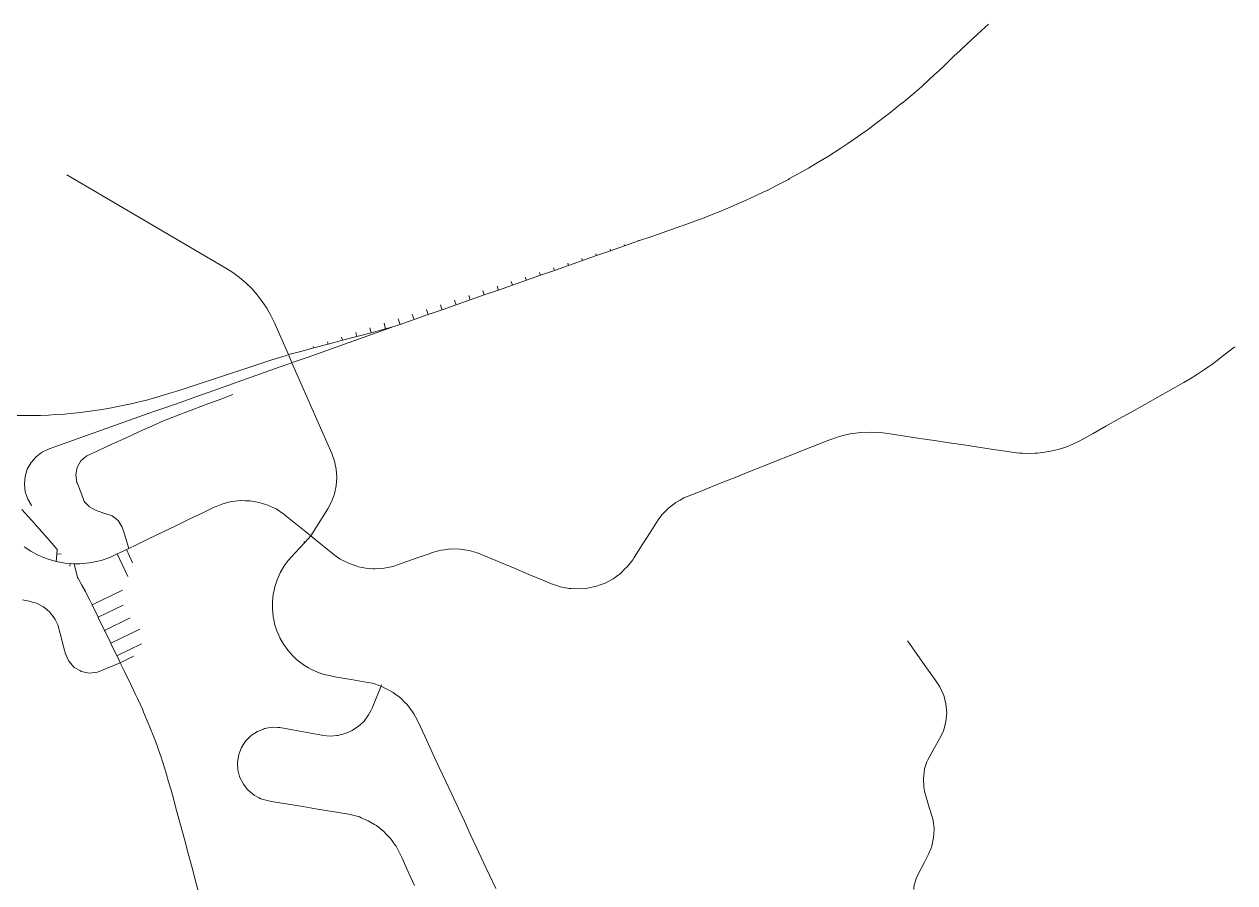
# Model space of a CAD drawing. Header units: inches. Extents: x 227942 to 231487, y 631728 to 634629.
# Drawn here: x 229554 to 231183, y 633474 to 634629 of the extents above; entities that cross this region are included whole.
import ezdxf

# ---------------------------------------------------------------- set-up
doc = ezdxf.new("R2010")
doc.units = ezdxf.units.IN
doc.header["$MEASUREMENT"] = 0

msp = doc.modelspace()

# ---------------------------------------------------------------- linework, layer by layer
at = {"color": 23, "lineweight": 0}
for points in [[(230851.5, 634629.1), (230836.8, 634615.6)], [(230836.8, 634615.6), (230851.5, 634629.1)], [(230836.8, 634615.6), (230822.1, 634602)], [(230822.1, 634602), (230836.8, 634615.6)], [(230822.1, 634602), (230807.4, 634588.5)], [(230807.4, 634588.5), (230822.1, 634602)], [(230807.4, 634588.5), (230806.6, 634587.8), (230793.1, 634574.5)], [(230793.1, 634574.5), (230806.6, 634587.8), (230807.4, 634588.5)], [(230807.4, 634588.5), (230807.4, 634588.5)], [(230807.4, 634588.5), (230807.4, 634588.5)], [(230778.6, 634560.8), (230763.8, 634547.3)], [(230763.8, 634547.3), (230778.6, 634560.8)], [(230793.1, 634574.5), (230784.3, 634566), (230778.6, 634560.8)], [(230778.6, 634560.8), (230784.3, 634566), (230793.1, 634574.5)], [(230778.6, 634560.8), (230778.6, 634560.8)], [(230778.6, 634560.8), (230778.6, 634560.8)], [(230793.1, 634574.5), (230793.1, 634574.5)], [(230793.1, 634574.5), (230793.1, 634574.5)], [(230763.8, 634547.3), (230761.2, 634545), (230748.6, 634534.2)], [(230748.6, 634534.2), (230761.2, 634545), (230763.8, 634547.3)], [(230748.6, 634534.2), (230737.5, 634524.7), (230733.3, 634521.4)], [(230733.3, 634521.4), (230737.5, 634524.7), (230748.6, 634534.2)], [(230733.3, 634521.4), (230717.7, 634508.9)], [(230717.7, 634508.9), (230733.3, 634521.4)], [(230701.8, 634496.8), (230688.1, 634486.6), (230685.7, 634484.9)], [(230685.7, 634484.9), (230688.1, 634486.6), (230701.8, 634496.8)], [(230717.7, 634508.9), (230713.1, 634505.2), (230701.8, 634496.8)], [(230701.8, 634496.8), (230713.1, 634505.2), (230717.7, 634508.9)], [(230685.7, 634484.9), (230669.3, 634473.5)], [(230669.3, 634473.5), (230685.7, 634484.9)], [(230652.7, 634462.4), (230636.3, 634451.7)], [(230636.3, 634451.7), (230652.7, 634462.4)], [(230669.3, 634473.5), (230662.4, 634468.7), (230652.7, 634462.4)], [(230652.7, 634462.4), (230662.4, 634468.7), (230669.3, 634473.5)], [(230636.3, 634451.7), (230618.7, 634441.2)], [(230618.7, 634441.2), (230636.3, 634451.7)], [(230601.5, 634431.1), (230584, 634421.4)], [(230584, 634421.4), (230601.5, 634431.1)], [(230618.7, 634441.2), (230609.5, 634435.6), (230601.5, 634431.1)], [(230601.5, 634431.1), (230609.5, 634435.6), (230618.7, 634441.2)], [(230618.7, 634441.2), (230618.7, 634441.2)], [(230618.7, 634441.2), (230618.7, 634441.2)], [(229909.8, 634184.7), (229891.1, 634227.3), (229886.2, 634237.3), (229880.7, 634247), (229874.6, 634256.2), (229867.8, 634265.1), (229860.4, 634273.4), (229852.5, 634281.1), (229844, 634288.4), (229835, 634295), (229825.7, 634300.9), (229611.7, 634426.7)], [(229611.7, 634426.7), (229825.7, 634300.9), (229835, 634295), (229844, 634288.4), (229852.5, 634281.1), (229860.4, 634273.4), (229867.8, 634265.1), (229874.6, 634256.2), (229880.7, 634247), (229886.2, 634237.3), (229891.1, 634227.3), (229909.8, 634184.7)], [(230584, 634421.4), (230582.3, 634420.4), (230566.3, 634412.1)], [(230566.3, 634412.1), (230582.3, 634420.4), (230584, 634421.4)], [(230584, 634421.4), (230584, 634421.4)], [(230584, 634421.4), (230584, 634421.4)], [(230548.4, 634403.2), (230530.3, 634394.6)], [(230530.3, 634394.6), (230548.4, 634403.2)], [(230566.3, 634412.1), (230554.6, 634406.1), (230548.4, 634403.2)], [(230548.4, 634403.2), (230554.6, 634406.1), (230566.3, 634412.1)], [(230512.1, 634386.4), (230497.8, 634380.2), (230493.7, 634378.6)], [(230493.7, 634378.6), (230497.8, 634380.2), (230512.1, 634386.4)], [(230530.3, 634394.6), (230526.4, 634392.7), (230512.1, 634386.4)], [(230512.1, 634386.4), (230526.4, 634392.7), (230530.3, 634394.6)], [(230512.1, 634386.4), (230512.1, 634386.4)], [(230512.1, 634386.4), (230512.1, 634386.4)], [(230456.4, 634364.2), (230439.4, 634358.1), (230437.5, 634357.4)], [(230437.5, 634357.4), (230439.4, 634358.1), (230456.4, 634364.2)], [(230475.1, 634371.2), (230468.8, 634368.7), (230456.4, 634364.2)], [(230456.4, 634364.2), (230468.8, 634368.7), (230475.1, 634371.2)], [(230493.7, 634378.6), (230475.1, 634371.2)], [(230475.1, 634371.2), (230493.7, 634378.6)], [(230418.7, 634350.8), (230399.8, 634344.2)], [(230399.8, 634344.2), (230418.7, 634350.8)], [(230437.5, 634357.4), (230418.7, 634350.8)], [(230418.7, 634350.8), (230437.5, 634357.4)], [(230418.7, 634350.8), (230418.7, 634350.8)], [(230418.7, 634350.8), (230418.7, 634350.8)], [(230362, 634331), (230361.5, 634332.6)], [(230361.5, 634332.6), (230362, 634331)], [(230380.9, 634337.6), (230362, 634331)], [(230362, 634331), (230380.9, 634337.6)], [(230380.9, 634337.6), (230380.5, 634338.8)], [(230380.5, 634338.8), (230380.9, 634337.6)], [(230399.8, 634344.2), (230380.9, 634337.6)], [(230380.9, 634337.6), (230399.8, 634344.2)], [(230399.8, 634344.2), (230399.8, 634344.2)], [(230399.8, 634344.2), (230399.8, 634344.2)], [(230324.3, 634317.8), (230305.4, 634311.2)], [(230305.4, 634311.2), (230324.3, 634317.8)], [(230324.3, 634317.8), (230323.5, 634320.1)], [(230323.5, 634320.1), (230324.3, 634317.8)], [(230343.2, 634324.4), (230324.3, 634317.8)], [(230324.3, 634317.8), (230343.2, 634324.4)], [(230343.2, 634324.4), (230342.5, 634326.4)], [(230342.5, 634326.4), (230343.2, 634324.4)], [(230362, 634331), (230343.2, 634324.4)], [(230343.2, 634324.4), (230362, 634331)], [(230267.7, 634298), (230266.5, 634301.5)], [(230266.5, 634301.5), (230267.7, 634298)], [(230286.5, 634304.6), (230267.7, 634298)], [(230267.7, 634298), (230286.5, 634304.6)], [(230286.5, 634304.6), (230285.5, 634307.7)], [(230285.5, 634307.7), (230286.5, 634304.6)], [(230305.4, 634311.2), (230286.5, 634304.6)], [(230286.5, 634304.6), (230305.4, 634311.2)], [(230305.4, 634311.2), (230304.5, 634313.9)], [(230304.5, 634313.9), (230305.4, 634311.2)], [(230211.1, 634278.2), (230209.4, 634282.8)], [(230209.4, 634282.8), (230211.1, 634278.2)], [(230229.9, 634284.8), (230211.1, 634278.2)], [(230211.1, 634278.2), (230229.9, 634284.8)], [(230229.9, 634284.8), (230228.4, 634289)], [(230228.4, 634289), (230229.9, 634284.8)], [(230248.8, 634291.4), (230229.9, 634284.8)], [(230229.9, 634284.8), (230248.8, 634291.4)], [(230248.8, 634291.4), (230247.4, 634295.2)], [(230247.4, 634295.2), (230248.8, 634291.4)], [(230267.7, 634298), (230248.8, 634291.4)], [(230248.8, 634291.4), (230267.7, 634298)], [(230173.3, 634264.9), (230171.4, 634270.3)], [(230171.4, 634270.3), (230173.3, 634264.9)], [(230192.2, 634271.5), (230173.3, 634264.9)], [(230173.3, 634264.9), (230192.2, 634271.5)], [(230192.2, 634271.5), (230190.4, 634276.6)], [(230190.4, 634276.6), (230192.2, 634271.5)], [(230211.1, 634278.2), (230192.2, 634271.5)], [(230192.2, 634271.5), (230211.1, 634278.2)], [(230116.7, 634245.1), (230114.4, 634251.7)], [(230114.4, 634251.7), (230116.7, 634245.1)], [(230135.6, 634251.7), (230116.7, 634245.1)], [(230116.7, 634245.1), (230135.6, 634251.7)], [(230135.6, 634251.7), (230133.4, 634257.9)], [(230133.4, 634257.9), (230135.6, 634251.7)], [(230154.4, 634258.3), (230135.6, 634251.7)], [(230135.6, 634251.7), (230154.4, 634258.3)], [(230154.4, 634258.3), (230152.4, 634264.1)], [(230152.4, 634264.1), (230154.4, 634258.3)], [(230173.3, 634264.9), (230154.4, 634258.3)], [(230154.4, 634258.3), (230173.3, 634264.9)], [(230078.9, 634231.9), (230076.4, 634239.2)], [(230076.4, 634239.2), (230078.9, 634231.9)], [(230097.8, 634238.5), (230078.9, 634231.9)], [(230078.9, 634231.9), (230097.8, 634238.5)], [(230097.8, 634238.5), (230095.4, 634245.4)], [(230095.4, 634245.4), (230097.8, 634238.5)], [(230116.7, 634245.1), (230097.8, 634238.5)], [(230097.8, 634238.5), (230116.7, 634245.1)], [(230021.1, 634214.1), (230019.4, 634220.5)], [(230019.4, 634220.5), (230021.1, 634214.1)], [(230040.4, 634219.3), (230021.1, 634214.1)], [(230021.1, 634214.1), (230040.4, 634219.3)], [(230029.2, 634214.4), (230048, 634221.1)], [(230048, 634221.1), (230029.2, 634214.4)], [(230040.4, 634219.3), (230038.4, 634226.8)], [(230038.4, 634226.8), (230040.4, 634219.3)], [(230050.4, 634221.9), (230040.4, 634219.3)], [(230040.4, 634219.3), (230050.4, 634221.9)], [(230048, 634221.1), (230050.4, 634221.9)], [(230050.4, 634221.9), (230048, 634221.1)], [(230060.1, 634225.3), (230050.4, 634221.9)], [(230050.4, 634221.9), (230060.1, 634225.3)], [(230060.1, 634225.3), (230057.4, 634233)], [(230057.4, 634233), (230060.1, 634225.3)], [(230078.9, 634231.9), (230060.1, 634225.3)], [(230060.1, 634225.3), (230078.9, 634231.9)], [(229963.2, 634198.8), (229962.3, 634201.9)], [(229962.3, 634201.9), (229963.2, 634198.8)], [(229982.5, 634203.9), (229963.2, 634198.8)], [(229963.2, 634198.8), (229982.5, 634203.9)], [(229982.5, 634203.9), (229981.4, 634208.1)], [(229981.4, 634208.1), (229982.5, 634203.9)], [(230001.8, 634209), (229982.5, 634203.9)], [(229982.5, 634203.9), (230001.8, 634209)], [(229991.5, 634201), (230010.3, 634207.7)], [(230010.3, 634207.7), (229991.5, 634201)], [(230001.8, 634209), (230000.4, 634214.3)], [(230000.4, 634214.3), (230001.8, 634209)], [(230021.1, 634214.1), (230001.8, 634209)], [(230001.8, 634209), (230021.1, 634214.1)], [(230010.3, 634207.7), (230029.2, 634214.4)], [(230029.2, 634214.4), (230010.3, 634207.7)], [(229924.6, 634188.6), (229909.8, 634184.7)], [(229909.8, 634184.7), (229924.6, 634188.6)], [(229943.9, 634193.7), (229924.6, 634188.6)], [(229924.6, 634188.6), (229943.9, 634193.7)], [(229934.9, 634181), (229953.8, 634187.7)], [(229953.8, 634187.7), (229934.9, 634181)], [(229943.9, 634193.7), (229943.3, 634195.6)], [(229943.3, 634195.6), (229943.9, 634193.7)], [(229963.2, 634198.8), (229943.9, 634193.7)], [(229943.9, 634193.7), (229963.2, 634198.8)], [(229953.8, 634187.7), (229972.6, 634194.4)], [(229972.6, 634194.4), (229953.8, 634187.7)], [(229953.8, 634187.7), (229953.8, 634187.7)], [(229953.8, 634187.7), (229953.8, 634187.7)], [(229972.6, 634194.4), (229991.5, 634201)], [(229991.5, 634201), (229972.6, 634194.4)], [(231163.9, 634180.6), (231179.7, 634192.8)], [(231179.7, 634192.8), (231163.9, 634180.6)], [(231179.7, 634192.8), (231182.8, 634195.1)], [(231182.8, 634195.1), (231179.7, 634192.8)], [(229867.3, 634170.7), (229848.3, 634164.5)], [(229848.3, 634164.5), (229867.3, 634170.7)], [(229886.3, 634177), (229867.3, 634170.7)], [(229867.3, 634170.7), (229886.3, 634177)], [(229867.3, 634170.7), (229867.3, 634170.7)], [(229867.3, 634170.7), (229867.3, 634170.7)], [(229905.3, 634183.2), (229886.3, 634177)], [(229886.3, 634177), (229905.3, 634183.2)], [(229897.2, 634167.6), (229914.6, 634173.8)], [(229914.6, 634173.8), (229897.2, 634167.6)], [(229909.8, 634184.7), (229905.3, 634183.2)], [(229905.3, 634183.2), (229909.8, 634184.7)], [(229905.3, 634183.2), (229905.3, 634183.2)], [(229905.3, 634183.2), (229905.3, 634183.2)], [(229914.6, 634173.8), (229909.8, 634184.7)], [(229909.8, 634184.7), (229914.6, 634173.8)], [(229914.6, 634173.8), (229916.1, 634174.3)], [(229916.1, 634174.3), (229914.6, 634173.8)], [(229939.8, 633940.8), (229962.6, 633977), (229967.9, 633986.8), (229971.7, 633997.3), (229974.1, 634008.1), (229974.9, 634019.3), (229974.2, 634030.4), (229971.9, 634041.3), (229968.2, 634051.8), (229914.6, 634173.8)], [(229914.6, 634173.8), (229968.2, 634051.8), (229971.9, 634041.3), (229974.2, 634030.4), (229974.9, 634019.3), (229974.1, 634008.1), (229971.7, 633997.3), (229967.9, 633986.8), (229962.6, 633977), (229939.8, 633940.8)], [(229916.1, 634174.3), (229934.9, 634181)], [(229934.9, 634181), (229916.1, 634174.3)], [(231131.3, 634157.5), (231132.4, 634158.2), (231142.1, 634164.6), (231147.9, 634168.6)], [(231147.9, 634168.6), (231142.1, 634164.6), (231132.4, 634158.2), (231131.3, 634157.5)], [(231147.9, 634168.6), (231151.7, 634171.3), (231161, 634178.3), (231163.9, 634180.6)], [(231163.9, 634180.6), (231161, 634178.3), (231151.7, 634171.3), (231147.9, 634168.6)], [(231147.9, 634168.6), (231147.9, 634168.6)], [(231147.9, 634168.6), (231147.9, 634168.6)], [(229829.3, 634158.3), (229810.3, 634152.1)], [(229810.3, 634152.1), (229829.3, 634158.3)], [(229848.3, 634164.5), (229829.3, 634158.3)], [(229829.3, 634158.3), (229848.3, 634164.5)], [(229840.7, 634147.6), (229859.5, 634154.3)], [(229859.5, 634154.3), (229840.7, 634147.6)], [(229859.5, 634154.3), (229878.4, 634161)], [(229878.4, 634161), (229859.5, 634154.3)], [(229859.5, 634154.3), (229859.5, 634154.3)], [(229859.5, 634154.3), (229859.5, 634154.3)], [(229878.4, 634161), (229897.2, 634167.6)], [(229897.2, 634167.6), (229878.4, 634161)], [(229897.2, 634167.6), (229897.2, 634167.6)], [(229897.2, 634167.6), (229897.2, 634167.6)], [(231114.1, 634147.1), (231122.6, 634152), (231131.3, 634157.5)], [(231131.3, 634157.5), (231122.6, 634152), (231114.1, 634147.1)], [(229772.3, 634139.6), (229759.9, 634135.6), (229753.2, 634133.5)], [(229753.2, 634133.5), (229759.9, 634135.6), (229772.3, 634139.6)], [(229791.3, 634145.8), (229772.3, 634139.6)], [(229772.3, 634139.6), (229791.3, 634145.8)], [(229810.3, 634152.1), (229791.3, 634145.8)], [(229791.3, 634145.8), (229810.3, 634152.1)], [(229791.3, 634145.8), (229791.3, 634145.8)], [(229791.3, 634145.8), (229791.3, 634145.8)], [(229803, 634134.2), (229821.8, 634140.9)], [(229821.8, 634140.9), (229803, 634134.2)], [(229821.8, 634140.9), (229840.7, 634147.6)], [(229840.7, 634147.6), (229821.8, 634140.9)], [(229821.8, 634140.9), (229821.8, 634140.9)], [(229821.8, 634140.9), (229821.8, 634140.9)], [(229840.7, 634147.6), (229840.7, 634147.6)], [(229840.7, 634147.6), (229840.7, 634147.6)], [(231079.3, 634127.5), (231096.7, 634137.3)], [(231096.7, 634137.3), (231079.3, 634127.5)], [(231096.7, 634137.3), (231112.5, 634146.2), (231114.1, 634147.1)], [(231114.1, 634147.1), (231112.5, 634146.2), (231096.7, 634137.3)], [(229714.8, 634122.4), (229696.1, 634117.9)], [(229696.1, 634117.9), (229714.8, 634122.4)], [(229734.1, 634127.7), (229717.6, 634123.1), (229714.8, 634122.4)], [(229714.8, 634122.4), (229717.6, 634123.1), (229734.1, 634127.7)], [(229753.2, 634133.5), (229738.8, 634129), (229734.1, 634127.7)], [(229734.1, 634127.7), (229738.8, 634129), (229753.2, 634133.5)], [(229746.4, 634114.2), (229765.3, 634120.9)], [(229765.3, 634120.9), (229746.4, 634114.2)], [(229765.3, 634120.9), (229784.1, 634127.6)], [(229784.1, 634127.6), (229765.3, 634120.9)], [(229765.3, 634120.9), (229765.3, 634120.9)], [(229765.3, 634120.9), (229765.3, 634120.9)], [(229784.1, 634127.6), (229803, 634134.2)], [(229803, 634134.2), (229784.1, 634127.6)], [(229784.1, 634127.6), (229784.1, 634127.6)], [(229784.1, 634127.6), (229784.1, 634127.6)], [(229801.3, 634118.4), (229820, 634125.4)], [(229820, 634125.4), (229801.3, 634118.4)], [(229803, 634134.2), (229803, 634134.2)], [(229803, 634134.2), (229803, 634134.2)], [(229820, 634125.4), (229835, 634131.1)], [(229835, 634131.1), (229820, 634125.4)], [(229820, 634125.4), (229820, 634125.4)], [(229820, 634125.4), (229820, 634125.4)], [(229820, 634125.4), (229820, 634125.4)], [(229820, 634125.4), (229820, 634125.4)], [(231061.8, 634117.7), (231079.3, 634127.5)], [(231079.3, 634127.5), (231061.8, 634117.7)], [(229596.4, 634103.9), (229586.9, 634103.3), (229576.5, 634102.9)], [(229576.5, 634102.9), (229586.9, 634103.3), (229596.4, 634103.9)], [(229616.4, 634105.4), (229608.9, 634104.7), (229596.4, 634103.9)], [(229596.4, 634103.9), (229608.9, 634104.7), (229616.4, 634105.4)], [(229636.3, 634107.6), (229630.9, 634106.9), (229616.4, 634105.4)], [(229616.4, 634105.4), (229630.9, 634106.9), (229636.3, 634107.6)], [(229656.1, 634110.4), (229652.7, 634109.8), (229636.3, 634107.6)], [(229636.3, 634107.6), (229652.7, 634109.8), (229656.1, 634110.4)], [(229675.8, 634113.8), (229674.5, 634113.5), (229656.1, 634110.4)], [(229656.1, 634110.4), (229674.5, 634113.5), (229675.8, 634113.8)], [(229696.1, 634117.9), (229675.8, 634113.8)], [(229675.8, 634113.8), (229696.1, 634117.9)], [(229708.7, 634100.8), (229727.6, 634107.5)], [(229727.6, 634107.5), (229708.7, 634100.8)], [(229727.6, 634107.5), (229746.4, 634114.2)], [(229746.4, 634114.2), (229727.6, 634107.5)], [(229727.6, 634107.5), (229727.6, 634107.5)], [(229727.6, 634107.5), (229727.6, 634107.5)], [(229745.3, 634096.9), (229763.9, 634104.2)], [(229763.9, 634104.2), (229745.3, 634096.9)], [(229746.4, 634114.2), (229746.4, 634114.2)], [(229746.4, 634114.2), (229746.4, 634114.2)], [(229763.9, 634104.2), (229768.3, 634106), (229782.6, 634111.4)], [(229782.6, 634111.4), (229768.3, 634106), (229763.9, 634104.2)], [(229782.6, 634111.4), (229801.3, 634118.4)], [(229801.3, 634118.4), (229782.6, 634111.4)], [(231027, 634098.2), (231044.4, 634107.9)], [(231044.4, 634107.9), (231027, 634098.2)], [(231044.4, 634107.9), (231061.8, 634117.7)], [(231061.8, 634117.7), (231044.4, 634107.9)], [(231061.8, 634117.7), (231061.8, 634117.7)], [(231061.8, 634117.7), (231061.8, 634117.7)], [(229556.5, 634102.6), (229542.8, 634102.6), (229536.5, 634102.8)], [(229536.5, 634102.8), (229542.8, 634102.6), (229556.5, 634102.6)], [(229576.5, 634102.9), (229564.9, 634102.6), (229556.5, 634102.6)], [(229556.5, 634102.6), (229564.9, 634102.6), (229576.5, 634102.9)], [(229652.1, 634080.8), (229671, 634087.5)], [(229671, 634087.5), (229652.1, 634080.8)], [(229671, 634087.5), (229689.8, 634094.2)], [(229689.8, 634094.2), (229671, 634087.5)], [(229671, 634087.5), (229671, 634087.5)], [(229671, 634087.5), (229671, 634087.5)], [(229689.8, 634094.2), (229708.7, 634100.8)], [(229708.7, 634100.8), (229689.8, 634094.2)], [(229689.8, 634094.2), (229689.8, 634094.2)], [(229689.8, 634094.2), (229689.8, 634094.2)], [(229708.7, 634100.8), (229708.7, 634100.8)], [(229708.7, 634100.8), (229708.7, 634100.8)], [(229708.7, 634080.8), (229717.7, 634084.9), (229726.9, 634088.9)], [(229726.9, 634088.9), (229717.7, 634084.9), (229708.7, 634080.8)], [(229726.9, 634088.9), (229742.8, 634095.9), (229745.3, 634096.9)], [(229745.3, 634096.9), (229742.8, 634095.9), (229726.9, 634088.9)], [(229726.9, 634088.9), (229726.9, 634088.9)], [(229726.9, 634088.9), (229726.9, 634088.9)], [(230992.1, 634078.6), (231009.5, 634088.4)], [(231009.5, 634088.4), (230992.1, 634078.6)], [(231009.5, 634088.4), (231027, 634098.2)], [(231027, 634098.2), (231009.5, 634088.4)], [(231009.5, 634088.4), (231009.5, 634088.4)], [(231009.5, 634088.4), (231009.5, 634088.4)], [(229614.4, 634067.4), (229633.3, 634074.1)], [(229633.3, 634074.1), (229614.4, 634067.4)], [(229633.3, 634074.1), (229652.1, 634080.8)], [(229652.1, 634080.8), (229633.3, 634074.1)], [(229633.3, 634074.1), (229633.3, 634074.1)], [(229633.3, 634074.1), (229633.3, 634074.1)], [(229652.1, 634080.8), (229652.1, 634080.8)], [(229652.1, 634080.8), (229652.1, 634080.8)], [(229672.4, 634064), (229690.5, 634072.4)], [(229690.5, 634072.4), (229672.4, 634064)], [(229690.5, 634072.4), (229708.7, 634080.8)], [(229708.7, 634080.8), (229690.5, 634072.4)], [(230622, 634063.9), (230636.7, 634069.7), (230640.6, 634071.1)], [(230640.6, 634071.1), (230636.7, 634069.7), (230622, 634063.9)], [(230640.6, 634071.1), (230650.7, 634074.5), (230659.8, 634076.7)], [(230659.8, 634076.7), (230650.7, 634074.5), (230640.6, 634071.1)], [(230659.8, 634076.7), (230665.2, 634077.9), (230679.9, 634079.9)], [(230679.9, 634079.9), (230665.2, 634077.9), (230659.8, 634076.7)], [(230679.9, 634079.9), (230694.7, 634080.4), (230699.5, 634080)], [(230699.5, 634080), (230694.7, 634080.4), (230679.9, 634079.9)], [(230699.5, 634080), (230709.5, 634079.4), (230719.3, 634077.9)], [(230719.3, 634077.9), (230709.5, 634079.4), (230699.5, 634080)], [(230719.3, 634077.9), (230739.1, 634074.9)], [(230739.1, 634074.9), (230719.3, 634077.9)], [(230739.1, 634074.9), (230758.9, 634072)], [(230758.9, 634072), (230739.1, 634074.9)], [(230758.9, 634072), (230778.7, 634069)], [(230758.9, 634072), (230758.9, 634072)], [(230778.7, 634069), (230758.9, 634072)], [(230758.9, 634072), (230758.9, 634072)], [(230974.2, 634068.5), (230992.1, 634078.6)], [(230992.1, 634078.6), (230974.2, 634068.5)], [(229577.4, 634052.7), (229578.6, 634053.6), (229587.9, 634058), (229595.6, 634060.8)], [(229595.6, 634060.8), (229587.9, 634058), (229578.6, 634053.6), (229577.4, 634052.7)], [(229595.6, 634060.8), (229614.4, 634067.4)], [(229614.4, 634067.4), (229595.6, 634060.8)], [(229636.4, 634046.7), (229638.5, 634048.4), (229654.2, 634055.6)], [(229654.2, 634055.6), (229638.5, 634048.4), (229636.4, 634046.7)], [(229654.2, 634055.6), (229672.4, 634064)], [(229672.4, 634064), (229654.2, 634055.6)], [(230584.8, 634049), (230603.4, 634056.4)], [(230603.4, 634056.4), (230584.8, 634049)], [(230603.4, 634056.4), (230622, 634063.9)], [(230622, 634063.9), (230603.4, 634056.4)], [(230603.4, 634056.4), (230603.4, 634056.4)], [(230603.4, 634056.4), (230603.4, 634056.4)], [(230622, 634063.9), (230622, 634063.9)], [(230622, 634063.9), (230622, 634063.9)], [(230778.7, 634069), (230798.4, 634066.1)], [(230778.7, 634069), (230778.7, 634069)], [(230798.4, 634066.1), (230778.7, 634069)], [(230778.7, 634069), (230778.7, 634069)], [(230798.4, 634066.1), (230818.2, 634063.1)], [(230798.4, 634066.1), (230798.4, 634066.1)], [(230818.2, 634063.1), (230798.4, 634066.1)], [(230798.4, 634066.1), (230798.4, 634066.1)], [(230818.2, 634063.1), (230838, 634060.1)], [(230818.2, 634063.1), (230818.2, 634063.1)], [(230838, 634060.1), (230818.2, 634063.1)], [(230818.2, 634063.1), (230818.2, 634063.1)], [(230838, 634060.1), (230857.8, 634057.2)], [(230838, 634060.1), (230838, 634060.1)], [(230857.8, 634057.2), (230838, 634060.1)], [(230838, 634060.1), (230838, 634060.1)], [(230857.8, 634057.2), (230877.6, 634054.2)], [(230857.8, 634057.2), (230857.8, 634057.2)], [(230877.6, 634054.2), (230857.8, 634057.2)], [(230857.8, 634057.2), (230857.8, 634057.2)], [(230917.4, 634052.3), (230924.6, 634053), (230934.9, 634054.7), (230937.2, 634055.2)], [(230937.2, 634055.2), (230934.9, 634054.7), (230924.6, 634053), (230917.4, 634052.3)], [(230937.2, 634055.2), (230945.1, 634057.1), (230955.1, 634060.2), (230956.4, 634060.8)], [(230956.4, 634060.8), (230955.1, 634060.2), (230945.1, 634057.1), (230937.2, 634055.2)], [(230956.4, 634060.8), (230964.8, 634064), (230974.2, 634068.5)], [(230974.2, 634068.5), (230964.8, 634064), (230956.4, 634060.8)], [(230956.4, 634060.8), (230956.4, 634060.8)], [(230956.4, 634060.8), (230956.4, 634060.8)], [(229555.5, 634020.5), (229558.5, 634030.4), (229563.6, 634039.5)], [(229563.6, 634039.5), (229558.5, 634030.4), (229555.5, 634020.5)], [(229563.6, 634039.5), (229570.3, 634047.3), (229577.4, 634052.7)], [(229577.4, 634052.7), (229570.3, 634047.3), (229563.6, 634039.5)], [(229625.2, 634030.8), (229625.6, 634032.9), (229630.7, 634041.8), (229636.4, 634046.7)], [(229636.4, 634046.7), (229630.7, 634041.8), (229625.6, 634032.9), (229625.2, 634030.8)], [(230547.7, 634034.2), (230566.2, 634041.6)], [(230566.2, 634041.6), (230547.7, 634034.2)], [(230566.2, 634041.6), (230584.8, 634049)], [(230584.8, 634049), (230566.2, 634041.6)], [(230877.6, 634054.2), (230883, 634053.4), (230893.4, 634052.2), (230897.4, 634052)], [(230897.4, 634052), (230893.4, 634052.2), (230883, 634053.4), (230877.6, 634054.2)], [(230897.4, 634052), (230903.8, 634051.7), (230914.2, 634052), (230917.4, 634052.3)], [(230917.4, 634052.3), (230914.2, 634052), (230903.8, 634051.7), (230897.4, 634052)], [(229625.9, 634011.3), (229625.4, 634012.7), (229623.7, 634022.8), (229625.2, 634030.8)], [(229625.2, 634030.8), (229623.7, 634022.8), (229625.4, 634012.7), (229625.9, 634011.3)], [(230510.5, 634019.4), (230529.1, 634026.8)], [(230529.1, 634026.8), (230510.5, 634019.4)], [(230529.1, 634026.8), (230547.7, 634034.2)], [(230547.7, 634034.2), (230529.1, 634026.8)], [(230547.7, 634034.2), (230547.7, 634034.2)], [(230547.7, 634034.2), (230547.7, 634034.2)], [(229555.8, 633999.9), (229554.6, 634010.2), (229555.5, 634020.5)], [(229555.5, 634020.5), (229554.6, 634010.2), (229555.8, 633999.9)], [(229633.1, 633992.6), (229625.9, 634011.3)], [(229625.9, 634011.3), (229633.1, 633992.6)], [(230473.4, 634004.5), (230491.9, 634012)], [(230491.9, 634012), (230473.4, 634004.5)], [(230491.9, 634012), (230510.5, 634019.4)], [(230510.5, 634019.4), (230491.9, 634012)], [(230491.9, 634012), (230491.9, 634012)], [(230491.9, 634012), (230491.9, 634012)], [(229563.6, 633982.5), (229559.1, 633990.1), (229555.8, 633999.9)], [(229555.8, 633999.9), (229559.1, 633990.1), (229563.6, 633982.5)], [(229633.1, 633992.6), (229633.1, 633992.6)], [(229645.5, 633977.9), (229642, 633979.7), (229635.1, 633987.2), (229633.1, 633992.6)], [(229633.1, 633992.6), (229633.1, 633992.6)], [(229633.1, 633992.6), (229635.1, 633987.2), (229642, 633979.7), (229645.5, 633977.9)], [(230436.6, 633989), (230441.8, 633992), (230454.8, 633997.1)], [(230454.8, 633997.1), (230441.8, 633992), (230436.6, 633989)], [(230454.8, 633997.1), (230473.4, 634004.5)], [(230473.4, 634004.5), (230454.8, 633997.1)], [(230454.8, 633997.1), (230454.8, 633997.1)], [(230454.8, 633997.1), (230454.8, 633997.1)], [(229564.6, 633961.4), (229551.4, 633976.4)], [(229551.4, 633976.4), (229564.6, 633961.4)], [(229564.4, 633981.1), (229563.6, 633982.5)], [(229563.6, 633982.5), (229563.6, 633982.5)], [(229563.6, 633982.5), (229564.4, 633981.1)], [(229563.6, 633982.5), (229563.6, 633982.5)], [(229645.5, 633977.9), (229645.5, 633977.9)], [(229664, 633970.6), (229651, 633974.9), (229645.5, 633977.9)], [(229645.5, 633977.9), (229645.5, 633977.9)], [(229645.5, 633977.9), (229645.5, 633977.9)], [(229645.5, 633977.9), (229651, 633974.9), (229664, 633970.6)], [(229645.5, 633977.9), (229645.5, 633977.9)], [(229794.5, 633971.9), (229810.1, 633979.5), (229812.5, 633980.5)], [(229812.5, 633980.5), (229810.1, 633979.5), (229794.5, 633971.9)], [(229812.5, 633980.5), (229821.5, 633984.1), (229831.5, 633986.6)], [(229831.5, 633986.6), (229821.5, 633984.1), (229812.5, 633980.5)], [(229831.5, 633986.6), (229833.5, 633987), (229845.8, 633988.4), (229851.4, 633988.2)], [(229851.4, 633988.2), (229845.8, 633988.4), (229833.5, 633987), (229831.5, 633986.6)], [(229851.4, 633988.2), (229858.1, 633988), (229870.3, 633985.9)], [(229870.3, 633985.9), (229858.1, 633988), (229851.4, 633988.2)], [(229870.3, 633985.9), (229882.1, 633982.2), (229889.8, 633978.6)], [(229889.8, 633978.6), (229882.1, 633982.2), (229870.3, 633985.9)], [(229889.8, 633978.6), (229893.2, 633977), (229903.6, 633970.2), (229906.5, 633967.8)], [(229906.5, 633967.8), (229903.6, 633970.2), (229893.2, 633977), (229889.8, 633978.6)], [(230407.3, 633962.3), (230412.2, 633969.1), (230421, 633978.1)], [(230421, 633978.1), (230412.2, 633969.1), (230407.3, 633962.3)], [(230421, 633978.1), (230430.9, 633985.7), (230436.6, 633989)], [(230436.6, 633989), (230430.9, 633985.7), (230421, 633978.1)], [(229577.9, 633946.5), (229564.6, 633961.4)], [(229564.6, 633961.4), (229577.9, 633946.5)], [(229680.9, 633961.6), (229672.6, 633967.7), (229664, 633970.6)], [(229664, 633970.6), (229672.6, 633967.7), (229680.9, 633961.6)], [(229689.2, 633943), (229686.1, 633952.5), (229680.9, 633961.6)], [(229680.9, 633961.6), (229686.1, 633952.5), (229689.2, 633943)], [(229758.4, 633954.5), (229776.5, 633963.2)], [(229776.5, 633963.2), (229758.4, 633954.5)], [(229776.5, 633963.2), (229794.5, 633971.9)], [(229794.5, 633971.9), (229776.5, 633963.2)], [(229776.5, 633963.2), (229776.5, 633963.2)], [(229776.5, 633963.2), (229776.5, 633963.2)], [(229906.5, 633967.8), (229922.1, 633955.2)], [(229922.1, 633955.2), (229906.5, 633967.8)], [(230396.3, 633945.6), (230404.8, 633959), (230407.3, 633962.3)], [(230407.3, 633962.3), (230404.8, 633959), (230396.3, 633945.6)], [(230407.3, 633962.3), (230407.3, 633962.3)], [(230407.3, 633962.3), (230407.3, 633962.3)], [(229591.4, 633931.2), (229577.9, 633946.5)], [(229577.9, 633946.5), (229591.4, 633931.2)], [(229695.3, 633924), (229689.2, 633943)], [(229689.2, 633943), (229695.3, 633924)], [(229722.4, 633937.1), (229740.4, 633945.8)], [(229740.4, 633945.8), (229722.4, 633937.1)], [(229740.4, 633945.8), (229758.4, 633954.5)], [(229758.4, 633954.5), (229740.4, 633945.8)], [(229922.1, 633955.2), (229937.6, 633942.6)], [(229937.6, 633942.6), (229922.1, 633955.2)], [(229931.8, 633932.1), (229939.8, 633940.8)], [(229939.8, 633940.8), (229931.8, 633932.1)], [(229937.6, 633942.6), (229937.7, 633942.5)], [(229937.7, 633942.5), (229937.6, 633942.6)], [(229937.7, 633942.5), (229937.7, 633942.5)], [(229937.7, 633942.5), (229939.8, 633940.8), (229953.1, 633930)], [(229937.7, 633942.5), (229937.7, 633942.5)], [(229953.1, 633930), (229939.8, 633940.8), (229937.7, 633942.5)], [(230385.6, 633928.7), (230396.3, 633945.6)], [(230396.3, 633945.6), (230385.6, 633928.7)], [(229554.2, 633926.2), (229563.2, 633920.2), (229571.3, 633915.9)], [(229571.3, 633915.9), (229563.2, 633920.2), (229554.2, 633926.2)], [(229598.3, 633916.8), (229598.9, 633922.4), (229591.4, 633931.2)], [(229591.4, 633931.2), (229598.9, 633922.4), (229598.3, 633916.8)], [(229695.3, 633924), (229704.4, 633928.4)], [(229704.4, 633928.4), (229695.3, 633924)], [(229704.4, 633928.4), (229722.4, 633937.1)], [(229722.4, 633937.1), (229704.4, 633928.4)], [(229918.3, 633917.4), (229931.8, 633932.1)], [(229931.8, 633932.1), (229918.3, 633917.4)], [(229931.8, 633932.1), (229930.3, 633933.5)], [(229930.3, 633933.5), (229931.8, 633932.1)], [(229953.1, 633930), (229968.6, 633917.4)], [(229953.1, 633930), (229953.1, 633930)], [(229968.6, 633917.4), (229953.1, 633930)], [(229953.1, 633930), (229953.1, 633930)], [(230374.9, 633911.8), (230385.6, 633928.7)], [(230385.6, 633928.7), (230374.9, 633911.8)], [(229571.3, 633915.9), (229574.1, 633914.4), (229585.5, 633909.8), (229589.8, 633908.5)], [(229589.8, 633908.5), (229585.5, 633909.8), (229574.1, 633914.4), (229571.3, 633915.9)], [(229589.8, 633908.5), (229597.2, 633906.4), (229609.3, 633904.2)], [(229609.3, 633904.2), (229597.2, 633906.4), (229589.8, 633908.5)], [(229609.3, 633904.2), (229597.2, 633906.4), (229598.3, 633916.8)], [(229598.3, 633916.8), (229597.2, 633906.4), (229609.3, 633904.2)], [(229598.3, 633916.8), (229604, 633916.2)], [(229604, 633916.2), (229598.3, 633916.8)], [(229649.1, 633905.8), (229658, 633907.8), (229668.2, 633911.4)], [(229668.2, 633911.4), (229658, 633907.8), (229649.1, 633905.8)], [(229668.2, 633911.4), (229669.6, 633911.8), (229679.5, 633916.5)], [(229679.5, 633916.5), (229669.6, 633911.8), (229668.2, 633911.4)], [(229679.5, 633916.5), (229686.4, 633919.8)], [(229686.4, 633919.8), (229679.5, 633916.5)], [(229679.5, 633916.5), (229679.5, 633916.5)], [(229679.5, 633916.5), (229693.9, 633886)], [(229679.5, 633916.5), (229693.9, 633886)], [(229679.5, 633916.5), (229679.5, 633916.5)], [(229693.9, 633886), (229679.5, 633916.5)], [(229693.9, 633886), (229679.5, 633916.5)], [(229686.4, 633919.8), (229691.8, 633922.3)], [(229691.8, 633922.3), (229686.4, 633919.8)], [(229686.4, 633919.8), (229686.4, 633919.8)], [(229686.4, 633919.8), (229686.4, 633919.8)], [(229691.8, 633922.3), (229695.3, 633924)], [(229695.3, 633924), (229691.8, 633922.3)], [(229691.8, 633922.3), (229700.1, 633904.7)], [(229691.8, 633922.3), (229700.1, 633904.7)], [(229700.1, 633904.7), (229691.8, 633922.3)], [(229700.1, 633904.7), (229691.8, 633922.3)], [(229905.4, 633902.2), (229909.6, 633907.9), (229918.3, 633917.4)], [(229918.3, 633917.4), (229909.6, 633907.9), (229905.4, 633902.2)], [(229968.6, 633917.4), (229969.5, 633916.7), (229979.6, 633909.6), (229985.4, 633906.6)], [(229985.4, 633906.6), (229979.6, 633909.6), (229969.5, 633916.7), (229968.6, 633917.4)], [(230062.7, 633904.1), (230081.6, 633910.7)], [(230081.6, 633910.7), (230062.7, 633904.1)], [(230081.6, 633910.7), (230100.5, 633917.3)], [(230100.5, 633917.3), (230081.6, 633910.7)], [(230100.5, 633917.3), (230103.3, 633918.3), (230115.4, 633921.6), (230119.8, 633922.2)], [(230119.8, 633922.2), (230115.4, 633921.6), (230103.3, 633918.3), (230100.5, 633917.3)], [(230119.8, 633922.2), (230127.9, 633923.2), (230140.5, 633923.1)], [(230140.5, 633923.1), (230127.9, 633923.2), (230119.8, 633922.2)], [(230140.5, 633923.1), (230153, 633921.2), (230159.3, 633919.3)], [(230159.3, 633919.3), (230153, 633921.2), (230140.5, 633923.1)], [(230159.3, 633919.3), (230165, 633917.6), (230177.9, 633912.2)], [(230177.9, 633912.2), (230165, 633917.6), (230159.3, 633919.3)], [(230177.9, 633912.2), (230196.4, 633904.5)], [(230196.4, 633904.5), (230177.9, 633912.2)], [(230362.5, 633896.3), (230365.3, 633899), (230372.9, 633908.7), (230374.9, 633911.8)], [(230374.9, 633911.8), (230372.9, 633908.7), (230365.3, 633899), (230362.5, 633896.3)], [(230374.9, 633911.8), (230374.9, 633911.8)], [(230374.9, 633911.8), (230374.9, 633911.8)], [(229616.1, 633903.6), (229609.3, 633904.2)], [(229609.3, 633904.2), (229621.6, 633903.2), (229629.3, 633903.4)], [(229609.3, 633904.2), (229616.1, 633903.6)], [(229629.3, 633903.4), (229621.6, 633903.2), (229609.3, 633904.2)], [(229616.1, 633903.6), (229615.9, 633900.1)], [(229615.9, 633900.1), (229616.1, 633903.6)], [(229626.8, 633883.3), (229626, 633884.7), (229621.6, 633903.2), (229616.1, 633903.6)], [(229616.1, 633903.6), (229621.6, 633903.2), (229626, 633884.7), (229626.8, 633883.3)], [(229629.3, 633903.4), (229633.8, 633903.5), (229646, 633905.1), (229649.1, 633905.8)], [(229649.1, 633905.8), (229646, 633905.1), (229633.8, 633903.5), (229629.3, 633903.4)], [(229895.8, 633884.7), (229898.6, 633891.1), (229903.7, 633899.7), (229905.4, 633902.2)], [(229905.4, 633902.2), (229903.7, 633899.7), (229898.6, 633891.1), (229895.8, 633884.7)], [(229985.4, 633906.6), (229990.4, 633904), (230002, 633899.9), (230004, 633899.4)], [(229985.4, 633906.6), (229985.4, 633906.6)], [(230004, 633899.4), (230002, 633899.9), (229990.4, 633904), (229985.4, 633906.6)], [(229985.4, 633906.6), (229985.4, 633906.6)], [(230004, 633899.4), (230014, 633897.4), (230023.7, 633896.7)], [(230023.7, 633896.7), (230014, 633897.4), (230004, 633899.4)], [(230023.7, 633896.7), (230026.2, 633896.5), (230038.4, 633897.3), (230043.6, 633898.4)], [(230043.6, 633898.4), (230038.4, 633897.3), (230026.2, 633896.5), (230023.7, 633896.7)], [(230043.6, 633898.4), (230050.4, 633899.8), (230062.7, 633904.1)], [(230062.7, 633904.1), (230050.4, 633899.8), (230043.6, 633898.4)], [(230062.7, 633904.1), (230062.7, 633904.1)], [(230062.7, 633904.1), (230062.7, 633904.1)], [(230196.4, 633904.5), (230214.9, 633896.8)], [(230196.4, 633904.5), (230196.4, 633904.5)], [(230214.9, 633896.8), (230196.4, 633904.5)], [(230196.4, 633904.5), (230196.4, 633904.5)], [(230214.9, 633896.8), (230233.3, 633889.1)], [(230233.3, 633889.1), (230214.9, 633896.8)], [(230346.5, 633883.2), (230356.4, 633890.4), (230362.5, 633896.3)], [(230362.5, 633896.3), (230356.4, 633890.4), (230346.5, 633883.2)], [(230362.5, 633896.3), (230362.5, 633896.3)], [(230362.5, 633896.3), (230362.5, 633896.3)], [(229636.7, 633866), (229631.9, 633874.7), (229626.8, 633883.3)], [(229626.8, 633883.3), (229631.9, 633874.7), (229636.7, 633866)], [(229890, 633865.6), (229891.4, 633872.3), (229894.5, 633881.9), (229895.8, 633884.7)], [(229895.8, 633884.7), (229894.5, 633881.9), (229891.4, 633872.3), (229890, 633865.6)], [(229895.8, 633884.7), (229895.8, 633884.7)], [(229895.8, 633884.7), (229895.8, 633884.7)], [(230233.3, 633889.1), (230251.8, 633881.3)], [(230233.3, 633889.1), (230233.3, 633889.1)], [(230251.8, 633881.3), (230233.3, 633889.1)], [(230233.3, 633889.1), (230233.3, 633889.1)], [(230251.8, 633881.3), (230263.8, 633876.3), (230270.4, 633874.1)], [(230270.4, 633874.1), (230263.8, 633876.3), (230251.8, 633881.3)], [(230329.1, 633874.9), (230335.7, 633877.4), (230346.5, 633883.2)], [(230346.5, 633883.2), (230335.7, 633877.4), (230329.1, 633874.9)], [(229645.7, 633848.1), (229642.8, 633854.2), (229637.5, 633864.6), (229636.7, 633866)], [(229636.7, 633866), (229637.5, 633864.6), (229642.8, 633854.2), (229645.7, 633848.1)], [(229645.8, 633847.9), (229686.4, 633867.6)], [(229686.4, 633867.6), (229645.8, 633847.9)], [(229888.2, 633845.8), (229888.2, 633852.5), (229889.3, 633862.5), (229890, 633865.6)], [(229890, 633865.6), (229889.3, 633862.5), (229888.2, 633852.5), (229888.2, 633845.8)], [(230270.4, 633874.1), (230275.5, 633872.4), (230287.5, 633870), (230289.9, 633869.9)], [(230289.9, 633869.9), (230287.5, 633870), (230275.5, 633872.4), (230270.4, 633874.1)], [(230289.9, 633869.9), (230299.8, 633869.4), (230309.8, 633870.2)], [(230309.8, 633870.2), (230299.8, 633869.4), (230289.9, 633869.9)], [(230309.8, 633870.2), (230312.1, 633870.4), (230324.1, 633873.1), (230329.1, 633874.9)], [(230329.1, 633874.9), (230324.1, 633873.1), (230312.1, 633870.4), (230309.8, 633870.2)], [(229551.9, 633854.6), (229561, 633852.9), (229565.1, 633851.8)], [(229565.1, 633851.8), (229561, 633852.9), (229551.9, 633854.6)], [(229565.1, 633851.8), (229571, 633850.2), (229580.2, 633845.3), (229582.9, 633843.1)], [(229582.9, 633843.1), (229580.2, 633845.3), (229571, 633850.2), (229565.1, 633851.8)], [(229582.9, 633843.1), (229588.2, 633838.7), (229594.7, 633830.6), (229595.9, 633828.2)], [(229582.9, 633843.1), (229582.9, 633843.1)], [(229582.9, 633843.1), (229582.9, 633843.1)], [(229595.9, 633828.2), (229594.7, 633830.6), (229588.2, 633838.7), (229582.9, 633843.1)], [(229582.9, 633843.1), (229582.9, 633843.1)], [(229582.9, 633843.1), (229582.9, 633843.1)], [(229645.8, 633847.9), (229645.7, 633848.1)], [(229645.7, 633848.1), (229645.8, 633847.9)], [(229653.8, 633831.4), (229645.8, 633847.9)], [(229645.8, 633847.9), (229653.8, 633831.4)], [(229653.8, 633831.4), (229687.4, 633847.7)], [(229687.4, 633847.7), (229653.8, 633831.4)], [(229890.5, 633826), (229889.2, 633832.5), (229888.2, 633842.5), (229888.2, 633845.8)], [(229888.2, 633845.8), (229888.2, 633842.5), (229889.2, 633832.5), (229890.5, 633826)], [(229595.9, 633828.2), (229599.4, 633821.3), (229602.6, 633809.5)], [(229595.9, 633828.2), (229595.9, 633828.2)], [(229595.9, 633828.2), (229595.9, 633828.2)], [(229602.6, 633809.5), (229599.4, 633821.3), (229595.9, 633828.2)], [(229595.9, 633828.2), (229595.9, 633828.2)], [(229595.9, 633828.2), (229595.9, 633828.2)], [(229654.4, 633830.1), (229653.8, 633831.4)], [(229653.8, 633831.4), (229654.4, 633830.1)], [(229662.5, 633813.6), (229654.4, 633830.1)], [(229654.4, 633830.1), (229662.5, 633813.6)], [(229662.5, 633813.6), (229697.1, 633830.4)], [(229697.1, 633830.4), (229662.5, 633813.6)], [(229663.2, 633812.1), (229662.5, 633813.6)], [(229662.5, 633813.6), (229663.2, 633812.1)], [(229670.9, 633796.3), (229663.2, 633812.1)], [(229663.2, 633812.1), (229670.9, 633796.3)], [(229670.9, 633796.3), (229710, 633815.2)], [(229710, 633815.2), (229670.9, 633796.3)], [(229896.9, 633807.1), (229894.2, 633813.1), (229891.2, 633822.7), (229890.5, 633826)], [(229890.5, 633826), (229891.2, 633822.7), (229894.2, 633813.1), (229896.9, 633807.1)], [(229602.6, 633809.5), (229607.8, 633790.2)], [(229607.8, 633790.2), (229602.6, 633809.5)], [(229671.9, 633794.1), (229670.9, 633796.3)], [(229670.9, 633796.3), (229671.9, 633794.1)], [(229679, 633779.6), (229671.9, 633794.1)], [(229671.9, 633794.1), (229679, 633779.6)], [(229679, 633779.6), (229712.1, 633795.7)], [(229712.1, 633795.7), (229679, 633779.6)], [(229907, 633789.9), (229903.2, 633795.2), (229898.3, 633803.9), (229896.9, 633807.1)], [(229896.9, 633807.1), (229898.3, 633803.9), (229903.2, 633795.2), (229907, 633789.9)], [(230745.1, 633796.1), (230742.6, 633799.7)], [(230742.6, 633799.7), (230745.1, 633796.1)], [(230745.1, 633796.1), (230745.1, 633796.1)], [(230756.6, 633779.8), (230745.1, 633796.1)], [(230745.1, 633796.1), (230745.1, 633796.1)], [(230745.1, 633796.1), (230745.1, 633796.1)], [(230745.1, 633796.1), (230756.6, 633779.8)], [(230745.1, 633796.1), (230745.1, 633796.1)], [(229607.8, 633790.2), (229610, 633782.2), (229614.4, 633772.2)], [(229614.4, 633772.2), (229610, 633782.2), (229607.8, 633790.2)], [(229680.6, 633776.2), (229679, 633779.6)], [(229679, 633779.6), (229680.6, 633776.2)], [(229683.5, 633770.2), (229701.6, 633779)], [(229701.6, 633779), (229683.5, 633770.2)], [(229907, 633789.9), (229907, 633789.9)], [(229920.4, 633775.2), (229915.7, 633779.5), (229909.1, 633787), (229907, 633789.9)], [(229907, 633789.9), (229907, 633789.9)], [(229907, 633789.9), (229909.1, 633787), (229915.7, 633779.5), (229920.4, 633775.2)], [(230768.1, 633763.4), (230756.6, 633779.8)], [(230756.6, 633779.8), (230768.1, 633763.4)], [(229614.4, 633772.2), (229621.7, 633764), (229630.1, 633759.1)], [(229630.1, 633759.1), (229621.7, 633764), (229614.4, 633772.2)], [(229649.5, 633757), (229652.8, 633757.3), (229668.2, 633763.6)], [(229668.2, 633763.6), (229652.8, 633757.3), (229649.5, 633757)], [(229668.2, 633763.6), (229683.6, 633769.9)], [(229683.6, 633769.9), (229668.2, 633763.6)], [(229683.5, 633770.2), (229680.6, 633776.2)], [(229680.6, 633776.2), (229683.5, 633770.2)], [(229683.6, 633769.9), (229683.5, 633770.2)], [(229683.5, 633770.2), (229683.6, 633769.9)], [(229689.4, 633758.2), (229683.6, 633769.9)], [(229683.6, 633769.9), (229689.4, 633758.2)], [(229936.6, 633763.5), (229931.2, 633766.7), (229923.1, 633772.7), (229920.4, 633775.2)], [(229920.4, 633775.2), (229923.1, 633772.7), (229931.2, 633766.7), (229936.6, 633763.5)], [(229954.8, 633755.4), (229949, 633757.4), (229939.8, 633761.6), (229936.6, 633763.5)], [(229936.6, 633763.5), (229939.8, 633761.6), (229949, 633757.4), (229954.8, 633755.4)], [(230779.7, 633747.1), (230768.1, 633763.4)], [(230768.1, 633763.4), (230779.7, 633747.1)], [(229630.1, 633759.1), (229631.1, 633758.5), (229641.8, 633756.2), (229649.5, 633757)], [(229649.5, 633757), (229641.8, 633756.2), (229631.1, 633758.5), (229630.1, 633759.1)], [(229698.1, 633740.2), (229689.4, 633758.2)], [(229689.4, 633758.2), (229698.1, 633740.2)], [(229974.3, 633750.9), (229968.3, 633752), (229958.5, 633754.2), (229954.8, 633755.4)], [(229954.8, 633755.4), (229958.5, 633754.2), (229968.3, 633752), (229974.3, 633750.9)], [(229994, 633747.5), (229974.3, 633750.9)], [(229974.3, 633750.9), (229994, 633747.5)], [(230013.7, 633744), (229994, 633747.5)], [(229994, 633747.5), (230013.7, 633744)], [(230779.7, 633747.1), (230779.7, 633747.1)], [(230789.8, 633729.9), (230786.2, 633737.8), (230779.7, 633747.1)], [(230779.7, 633747.1), (230779.7, 633747.1)], [(230779.7, 633747.1), (230779.7, 633747.1)], [(230779.7, 633747.1), (230786.2, 633737.8), (230789.8, 633729.9)], [(230779.7, 633747.1), (230779.7, 633747.1)], [(229706.7, 633722.1), (229704.3, 633727.3), (229698.1, 633740.2)], [(229698.1, 633740.2), (229704.3, 633727.3), (229706.7, 633722.1)], [(230033, 633739.2), (230022.7, 633742.5), (230013.7, 633744)], [(230013.7, 633744), (230022.7, 633742.5), (230033, 633739.2)], [(230028.7, 633724.7), (230034.4, 633738.8)], [(230034.4, 633738.8), (230028.7, 633724.7)], [(230034.4, 633738.8), (230033, 633739.2)], [(230033, 633739.2), (230034.4, 633738.8)], [(230034.4, 633738.8), (230035, 633740.3)], [(230035, 633740.3), (230034.4, 633738.8)], [(230050.9, 633730.2), (230034.4, 633738.8)], [(230034.4, 633738.8), (230050.9, 633730.2)], [(230066.1, 633717.3), (230060.8, 633722.7), (230050.9, 633730.2)], [(230050.9, 633730.2), (230060.8, 633722.7), (230066.1, 633717.3)], [(230794.6, 633710.7), (230794.3, 633714.8), (230791.3, 633726.6), (230789.8, 633729.9)], [(230789.8, 633729.9), (230791.3, 633726.6), (230794.3, 633714.8), (230794.6, 633710.7)], [(229715, 633703.9), (229713.8, 633706.7), (229706.7, 633722.1)], [(229706.7, 633722.1), (229713.8, 633706.7), (229715, 633703.9)], [(230020.9, 633706.2), (230022.3, 633709), (230028.7, 633724.7)], [(230028.7, 633724.7), (230022.3, 633709), (230020.9, 633706.2)], [(230066.1, 633717.3), (230066.1, 633717.3)], [(230078.3, 633701.6), (230076.9, 633704), (230069.5, 633713.9), (230066.1, 633717.3)], [(230066.1, 633717.3), (230066.1, 633717.3)], [(230066.1, 633717.3), (230069.5, 633713.9), (230076.9, 633704), (230078.3, 633701.6)], [(229715, 633703.9), (229715, 633703.9)], [(229722.6, 633685.8), (229715, 633703.9)], [(229715, 633703.9), (229715, 633703.9)], [(229715, 633703.9), (229722.6, 633685.8)], [(230009.7, 633689.9), (230011.6, 633691.7), (230017.7, 633699.9), (230020.9, 633706.2)], [(230020.9, 633706.2), (230017.7, 633699.9), (230011.6, 633691.7), (230009.7, 633689.9)], [(230078.3, 633701.6), (230078.3, 633701.6)], [(230087.3, 633683.8), (230082.9, 633693.2), (230078.3, 633701.6)], [(230078.3, 633701.6), (230078.3, 633701.6)], [(230078.3, 633701.6), (230082.9, 633693.2), (230087.3, 633683.8)], [(230794.1, 633690.5), (230795.3, 633702.6), (230794.6, 633710.7)], [(230794.6, 633710.7), (230795.3, 633702.6), (230794.1, 633690.5)], [(229730, 633666.8), (229722.6, 633685.8)], [(229722.6, 633685.8), (229730, 633666.8)], [(229858.7, 633671.4), (229859.5, 633672.2), (229868.2, 633677.9), (229876.1, 633681)], [(229876.1, 633681), (229868.2, 633677.9), (229859.5, 633672.2), (229858.7, 633671.4)], [(229876.1, 633681), (229877.8, 633681.7), (229888, 633683.4), (229895.7, 633683.1)], [(229895.7, 633683.1), (229888, 633683.4), (229877.8, 633681.7), (229876.1, 633681)], [(229895.7, 633683.1), (229898.3, 633683), (229915.5, 633679.9)], [(229915.5, 633679.9), (229898.3, 633683), (229895.7, 633683.1)], [(229993.7, 633678.1), (229995.7, 633679), (230004.2, 633684.7), (230009.7, 633689.9)], [(230009.7, 633689.9), (230004.2, 633684.7), (229995.7, 633679), (229993.7, 633678.1)], [(230009.7, 633689.9), (230009.7, 633689.9)], [(230009.7, 633689.9), (230009.7, 633689.9)], [(230095.8, 633665.7), (230087.3, 633683.8)], [(230087.3, 633683.8), (230095.8, 633665.7)], [(230787.6, 633672), (230790.8, 633678.7), (230794.1, 633690.5)], [(230794.1, 633690.5), (230790.8, 633678.7), (230787.6, 633672)], [(229730, 633666.8), (229730, 633666.8)], [(229736.7, 633648), (229730.8, 633664.7), (229730, 633666.8)], [(229730, 633666.8), (229730, 633666.8)], [(229730, 633666.8), (229730.8, 633664.7), (229736.7, 633648)], [(229846.6, 633656.2), (229852.2, 633664.9), (229858.7, 633671.4)], [(229858.7, 633671.4), (229852.2, 633664.9), (229846.6, 633656.2)], [(229915.5, 633679.9), (229935.1, 633676.3)], [(229935.1, 633676.3), (229915.5, 633679.9)], [(229935.1, 633676.3), (229954.8, 633672.7)], [(229954.8, 633672.7), (229935.1, 633676.3)], [(229954.8, 633672.7), (229956, 633672.5), (229966.2, 633671.6), (229974.7, 633672.2)], [(229974.7, 633672.2), (229966.2, 633671.6), (229956, 633672.5), (229954.8, 633672.7)], [(229974.7, 633672.2), (229976.4, 633672.3), (229986.3, 633674.8), (229993.7, 633678.1)], [(229993.7, 633678.1), (229986.3, 633674.8), (229976.4, 633672.3), (229974.7, 633672.2)], [(230095.8, 633665.7), (230095.8, 633665.7)], [(230104.2, 633647.5), (230095.8, 633665.7)], [(230095.8, 633665.7), (230095.8, 633665.7)], [(230095.8, 633665.7), (230104.2, 633647.5)], [(230778, 633654.4), (230785.5, 633667.7), (230787.6, 633672)], [(230787.6, 633672), (230785.5, 633667.7), (230778, 633654.4)], [(230787.6, 633672), (230787.6, 633672)], [(230787.6, 633672), (230787.6, 633672)], [(230787.6, 633672), (230787.6, 633672)], [(230787.6, 633672), (230787.6, 633672)], [(229743, 633629), (229738.4, 633643.3), (229736.7, 633648)], [(229736.7, 633648), (229738.4, 633643.3), (229743, 633629)], [(229841.3, 633636.3), (229842.9, 633646.6), (229846.6, 633656.2)], [(229846.6, 633656.2), (229842.9, 633646.6), (229841.3, 633636.3)], [(230112.7, 633629.4), (230104.2, 633647.5)], [(230104.2, 633647.5), (230112.7, 633629.4)], [(230768.6, 633636.9), (230769.3, 633638.9), (230778, 633654.4)], [(230778, 633654.4), (230769.3, 633638.9), (230768.6, 633636.9)], [(229844.2, 633617), (229841.8, 633626), (229841.3, 633636.3)], [(229841.3, 633636.3), (229841.8, 633626), (229844.2, 633617)], [(230764.3, 633617.4), (230765.6, 633627.3), (230768.6, 633636.9)], [(230768.6, 633636.9), (230765.6, 633627.3), (230764.3, 633617.4)], [(230768.6, 633636.9), (230768.6, 633636.9)], [(230768.6, 633636.9), (230768.6, 633636.9)], [(230768.6, 633636.9), (230768.6, 633636.9)], [(230768.6, 633636.9), (230768.6, 633636.9)], [(229748.7, 633609.9), (229745.3, 633621.7), (229743, 633629)], [(229743, 633629), (229745.3, 633621.7), (229748.7, 633609.9)], [(229854.5, 633600.1), (229849.2, 633606.7), (229844.5, 633616), (229844.2, 633617)], [(229844.2, 633617), (229844.5, 633616), (229849.2, 633606.7), (229854.5, 633600.1)], [(230112.7, 633629.4), (230112.7, 633629.4)], [(230121.1, 633611.3), (230112.7, 633629.4)], [(230112.7, 633629.4), (230112.7, 633629.4)], [(230112.7, 633629.4), (230121.1, 633611.3)], [(230765.6, 633597.6), (230764.5, 633603), (230764, 633615.2), (230764.3, 633617.4)], [(230764.3, 633617.4), (230764, 633615.2), (230764.5, 633603), (230765.6, 633597.6)], [(230764.3, 633617.4), (230764.3, 633617.4)], [(230764.3, 633617.4), (230764.3, 633617.4)], [(230764.3, 633617.4), (230764.3, 633617.4)], [(230764.3, 633617.4), (230764.3, 633617.4)], [(229754.1, 633590.6), (229751.6, 633599.9), (229748.7, 633609.9)], [(229748.7, 633609.9), (229751.6, 633599.9), (229754.1, 633590.6)], [(229854.5, 633600.1), (229854.5, 633600.1)], [(229870.5, 633588.5), (229863.7, 633592), (229855.6, 633598.6), (229854.5, 633600.1)], [(229854.5, 633600.1), (229854.5, 633600.1)], [(229854.5, 633600.1), (229855.6, 633598.6), (229863.7, 633592), (229870.5, 633588.5)], [(230129.6, 633593.2), (230121.1, 633611.3)], [(230121.1, 633611.3), (230129.6, 633593.2)], [(229759.3, 633571.3), (229754.1, 633590.6)], [(229754.1, 633590.6), (229759.3, 633571.3)], [(229870.5, 633588.5), (229870.5, 633588.5)], [(229889.7, 633583.3), (229882.9, 633584.5), (229872.9, 633587.2), (229870.5, 633588.5)], [(229870.5, 633588.5), (229870.5, 633588.5)], [(229870.5, 633588.5), (229872.9, 633587.2), (229882.9, 633584.5), (229889.7, 633583.3)], [(229909.4, 633580), (229889.7, 633583.3)], [(229889.7, 633583.3), (229909.4, 633580)], [(230129.6, 633593.2), (230129.6, 633593.2)], [(230138, 633575), (230129.6, 633593.2)], [(230129.6, 633593.2), (230129.6, 633593.2)], [(230129.6, 633593.2), (230138, 633575)], [(230770.9, 633578.4), (230767.1, 633591.1), (230765.6, 633597.6)], [(230765.6, 633597.6), (230767.1, 633591.1), (230770.9, 633578.4)], [(229764.5, 633552), (229759.3, 633571.3)], [(229759.3, 633571.3), (229764.5, 633552)], [(229909.4, 633580), (229909.4, 633580)], [(229929.2, 633576.7), (229909.4, 633580)], [(229909.4, 633580), (229909.4, 633580)], [(229909.4, 633580), (229929.2, 633576.7)], [(229948.9, 633573.4), (229929.2, 633576.7)], [(229929.2, 633576.7), (229948.9, 633573.4)], [(229948.9, 633573.4), (229948.9, 633573.4)], [(229968.6, 633570.1), (229948.9, 633573.4)], [(229948.9, 633573.4), (229948.9, 633573.4)], [(229948.9, 633573.4), (229968.6, 633570.1)], [(229988.3, 633566.8), (229968.6, 633570.1)], [(229968.6, 633570.1), (229988.3, 633566.8)], [(230007.6, 633561.7), (230005.2, 633562.7), (229992.8, 633566.1), (229988.3, 633566.8)], [(229988.3, 633566.8), (229992.8, 633566.1), (230005.2, 633562.7), (230007.6, 633561.7)], [(230146.5, 633556.9), (230138, 633575)], [(230138, 633575), (230146.5, 633556.9)], [(230776.9, 633558.4), (230770.9, 633578.4)], [(230770.9, 633578.4), (230776.9, 633558.4)], [(229764.5, 633552), (229764.5, 633552)], [(229769.8, 633532.7), (229764.5, 633552)], [(229764.5, 633552), (229764.5, 633552)], [(229764.5, 633552), (229769.8, 633532.7)], [(230007.6, 633561.7), (230007.6, 633561.7)], [(230025.4, 633552.7), (230017.1, 633557.6), (230007.6, 633561.7)], [(230007.6, 633561.7), (230007.6, 633561.7)], [(230007.6, 633561.7), (230017.1, 633557.6), (230025.4, 633552.7)], [(230040.9, 633540.2), (230038.2, 633543), (230028.1, 633551.1), (230025.4, 633552.7)], [(230025.4, 633552.7), (230028.1, 633551.1), (230038.2, 633543), (230040.9, 633540.2)], [(230146.5, 633556.9), (230146.5, 633556.9)], [(230154.9, 633538.8), (230146.5, 633556.9)], [(230146.5, 633556.9), (230146.5, 633556.9)], [(230146.5, 633556.9), (230154.9, 633538.8)], [(230777.9, 633539.4), (230778.3, 633546.7), (230776.9, 633558.4)], [(230776.9, 633558.4), (230778.3, 633546.7), (230777.9, 633539.4)], [(230040.9, 633540.2), (230040.9, 633540.2)], [(230053.5, 633524.7), (230047, 633533.7), (230040.9, 633540.2)], [(230040.9, 633540.2), (230040.9, 633540.2)], [(230040.9, 633540.2), (230047, 633533.7), (230053.5, 633524.7)], [(230163.4, 633520.6), (230154.9, 633538.8)], [(230154.9, 633538.8), (230163.4, 633520.6)], [(230773.7, 633520), (230775.2, 633523.4), (230777.7, 633534.9), (230777.9, 633539.4)], [(230777.9, 633539.4), (230777.7, 633534.9), (230775.2, 633523.4), (230773.7, 633520)], [(229769.8, 633532.7), (229769.8, 633532.7)], [(229775, 633513.4), (229769.8, 633532.7)], [(229769.8, 633532.7), (229769.8, 633532.7)], [(229769.8, 633532.7), (229775, 633513.4)], [(230062.8, 633507.1), (230060.6, 633511.9), (230054.6, 633523.3), (230053.5, 633524.7)], [(230053.5, 633524.7), (230054.6, 633523.3), (230060.6, 633511.9), (230062.8, 633507.1)], [(230171.8, 633502.5), (230163.4, 633520.6)], [(230163.4, 633520.6), (230171.8, 633502.5)], [(230765.3, 633501.9), (230770.7, 633512.5), (230773.7, 633520)], [(230773.7, 633520), (230770.7, 633512.5), (230765.3, 633501.9)], [(229775, 633513.4), (229775, 633513.4)], [(229780.2, 633494.1), (229775, 633513.4)], [(229775, 633513.4), (229775, 633513.4)], [(229775, 633513.4), (229780.2, 633494.1)], [(230071, 633488.8), (230062.8, 633507.1)], [(230062.8, 633507.1), (230071, 633488.8)], [(230180.3, 633484.4), (230171.8, 633502.5)], [(230171.8, 633502.5), (230180.3, 633484.4)], [(230756.2, 633484.1), (230765.3, 633501.9)], [(230765.3, 633501.9), (230756.2, 633484.1)], [(229780.2, 633494.1), (229780.2, 633494.1)], [(229785.4, 633474.8), (229780.2, 633494.1)], [(229780.2, 633494.1), (229780.2, 633494.1)], [(229780.2, 633494.1), (229785.4, 633474.8)], [(230079.2, 633470.6), (230071, 633488.8)], [(230071, 633488.8), (230079.2, 633470.6)], [(229790.7, 633455.5), (229785.4, 633474.8)], [(229785.4, 633474.8), (229790.7, 633455.5)], [(230188.7, 633466.3), (230180.3, 633484.4)], [(230180.3, 633484.4), (230188.7, 633466.3)], [(230751.1, 633465.1), (230751, 633469.3), (230754, 633479.8), (230756.2, 633484.1)], [(230756.2, 633484.1), (230754, 633479.8), (230751, 633469.3), (230751.1, 633465.1)]]:
    msp.add_lwpolyline(points, dxfattribs=at)

doc.saveas('drawing.dxf')
